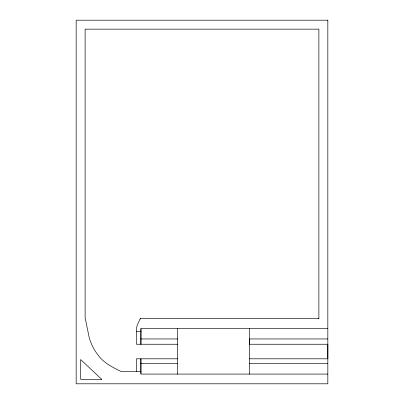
<?xml version="1.0" encoding="UTF-8"?>
<svg xmlns="http://www.w3.org/2000/svg" width="404" height="404" viewBox="0 0 404 404"><rect width="100%" height="100%" fill="white"/><g stroke="black" fill="none" stroke-linecap="round" stroke-linejoin="round"><path stroke-width="0.61" d="M140.905 373.528L140.9 358.803L140.9 374.084L327.831 374.084M327.831 328.336L140.966 328.336L140.9 344.248L140.935 328.962M140.087 319.019L140.602 318.69M318.943 318.69L140.244 318.69L137.224 325.074L136.426 328.639L136.426 344.248L177.654 344.248M136.426 331.376L140.94 331.376M140.935 338.946L177.654 338.946M327.831 338.946L249.48 338.946L249.48 344.248L327.831 344.248L327.831 358.803L249.48 358.803M177.654 358.803L136.426 358.803L136.426 371.675M140.905 363.544L177.654 363.544M249.48 363.544L327.831 363.544M140.91 371.675L121.508 371.675C112.999 367.483 103.995 363.226 98.243 355.328C94.188 350.137 91.072 344.198 89.274 337.85L85.123 317.786L85.123 29.154L318.877 29.154L318.877 318.69M249.48 328.23L249.48 374.19M177.654 328.23L177.654 374.19M327.831 20.2L76.169 20.2L76.169 383.8L327.831 383.8L327.831 20.2M101.732 379.321L80.643 379.321L80.643 359.535L101.732 379.321"/></g></svg>
